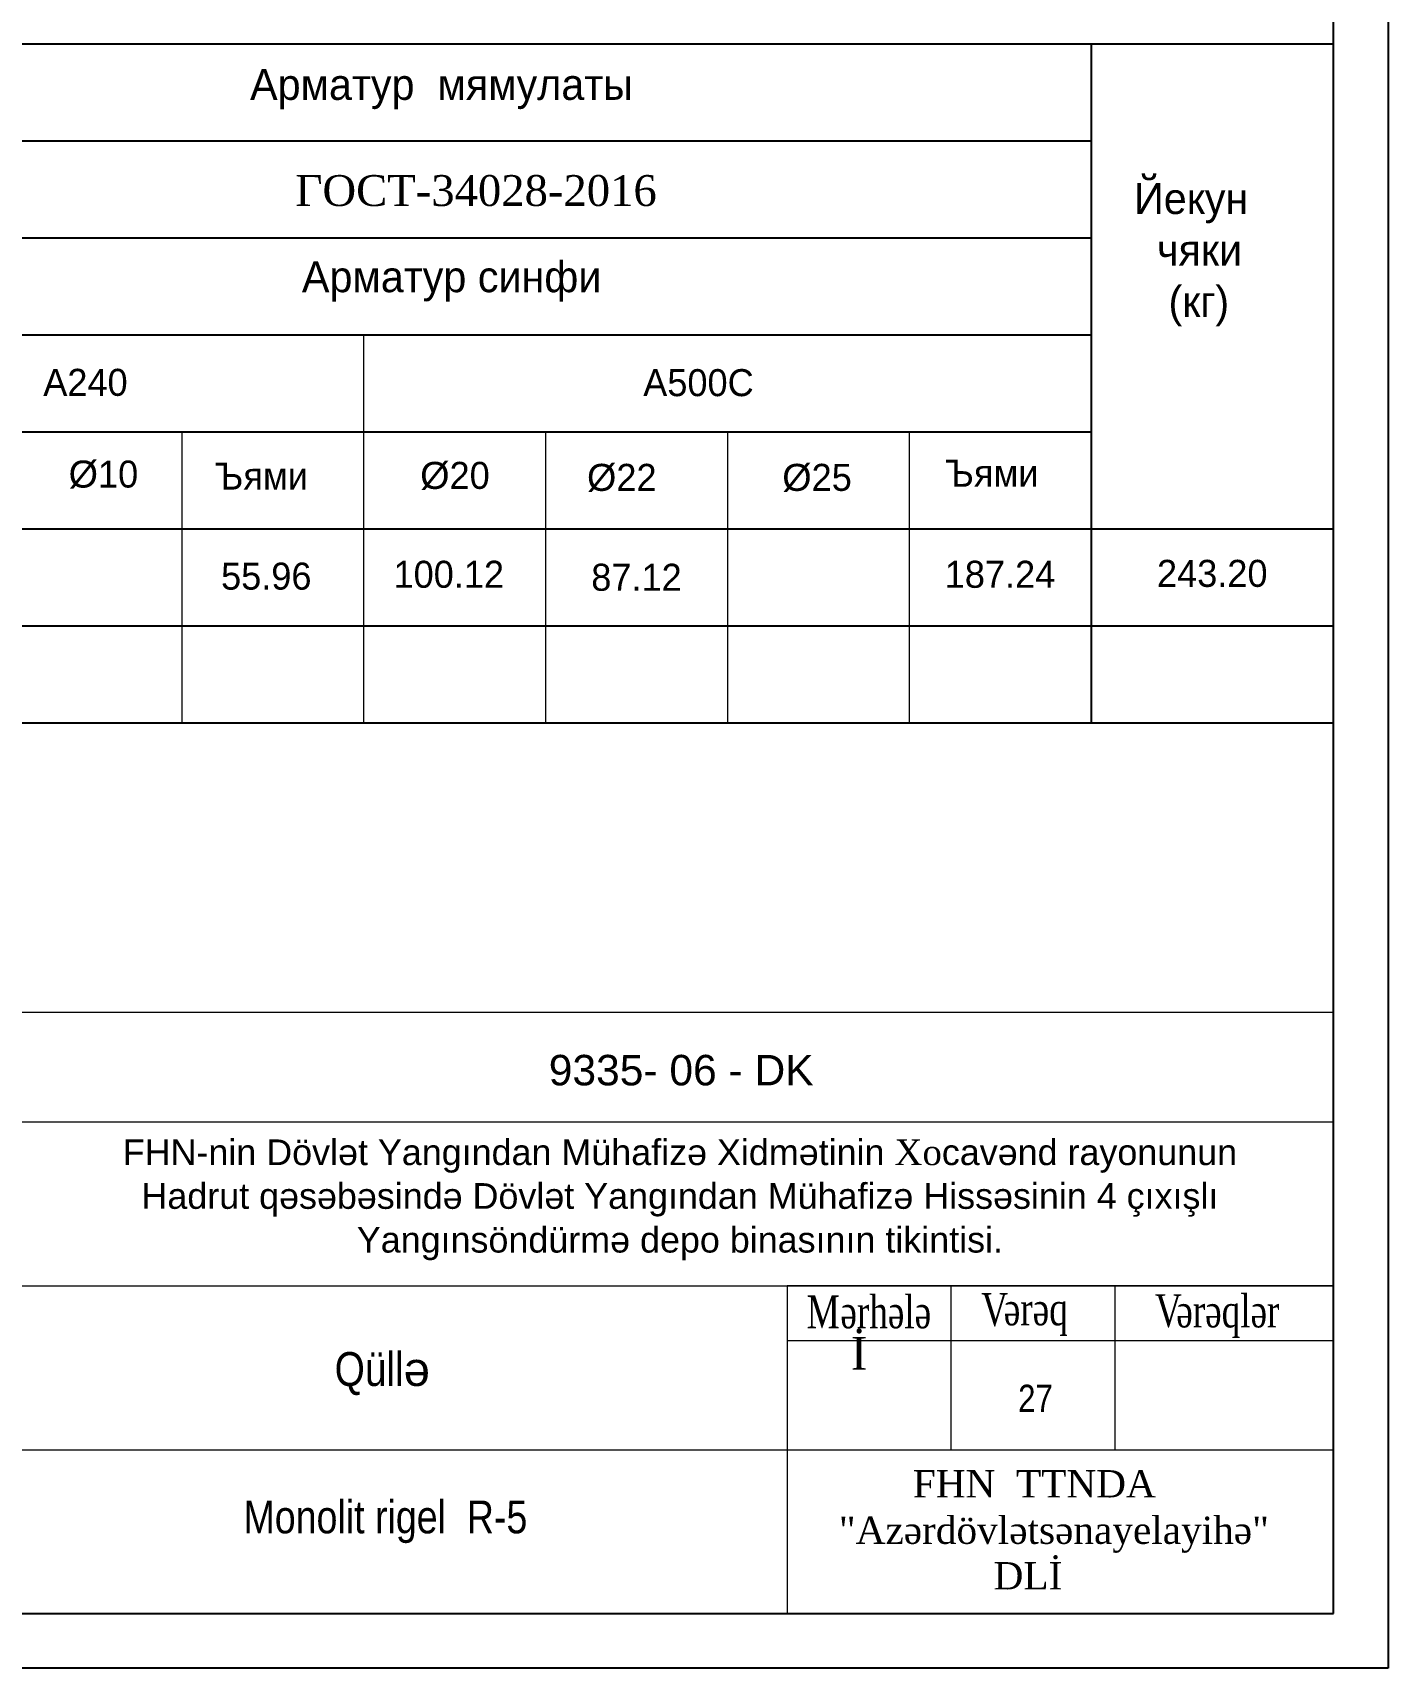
# Model space of a CAD drawing. Header units: millimetres. Extents: x -149347 to 251215, y -2929184 to -2541447.
# Drawn here: x 94329 to 106266, y -2766052 to -2751646 of the extents above; entities that cross this region are included whole.
import ezdxf

# ---------------------------------------------------------------- set-up
doc = ezdxf.new("R2010")
doc.units = ezdxf.units.MM
for name, color, linetype, lineweight in [('A-Wall', 7, 'Continuous', 30), ('APS_MADEIRA', 35, 'Continuous', 15), ('Text blocks_Ном._пера__1', 7, 'Continuous', 15), ('перегородка', 130, 'Continuous', 20)]:
    doc.layers.add(name, color=color, linetype=linetype, lineweight=lineweight)
doc.styles.add('400', font='times.ttf', dxfattribs={"width": 0.75, "height": 300})
doc.styles.add('A3_Times_AzLat', font='A3TI(LA).TTF')
doc.styles.add('Arial', font='arial.ttf')
doc.styles.add('style6', font='ARIALN.TTF', dxfattribs={"height": 300})
doc.styles.add('Times New  Roman', font='times.ttf')
doc.styles.add('Times New Roman', font='times.ttf')

# ---------------------------------------------------------------- blocks, each defined once
blk = doc.blocks.new('mekteb')
at = {"color": 0, "lineweight": 25}
for p, q in [((139843, -1821466), (139843, -1849866)), ((139843, -1849866), (99643, -1849866))]:
    blk.add_line(p, q, dxfattribs=at)
at = {"color": 0, "lineweight": 25, "ltscale": 15}
for p, q in [((139343, -1849366), (139343, -1821966)), ((101643, -1849366), (139343, -1849366))]:
    blk.add_line(p, q, dxfattribs=at)
at = {"linetype": 'Continuous', "lineweight": 15}
for p, q in [((120843, -1844866), (139343, -1844866)), ((120843, -1846366), (139343, -1846366)), ((135843, -1847866), (135843, -1846366)), ((137343, -1847866), (137343, -1846366)), ((134343, -1846866), (139343, -1846866)), ((120843, -1847866), (139343, -1847866)), ((120843, -1849366), (139343, -1849366))]:
    blk.add_line(p, q, dxfattribs=at)
for points in [[(120843, -1849366), (139343, -1849366), (139343, -1843866), (120843, -1843866)], [(134343, -1849366), (139343, -1849366), (139343, -1846366), (134343, -1846366)]]:
    blk.add_lwpolyline(points, close=True, dxfattribs=at)
at = {"lineweight": 25, "ltscale": 15, "style": '400', "width": 0.75}
for s, p in [('ərhələ', (134831, -1846755)), ('V', (136119, -1846732)), ('   V', (137454, -1846743)), ('ərəqlər', (137904, -1846747)), (' M', (134437, -1846755)), ('ərəq', (136326, -1846728))]:
    blk.add_text(s, height=300, dxfattribs=at).set_placement(p)
at = {"lineweight": 25, "ltscale": 15, "attachment_point": 1, "style": 'Times New Roman'}
for s, insert, char_height, width in [('{\\fTimes New Roman|b0|i0|c238|p18;\\H0.42397x;İ\\fTimes New Roman|b0|i0|c186|p18;\\H2.3586x;      }', (134926, -1846834), 707.62, 10102.13), ('"{\\fTimes New Roman|b0|i0|c238|p18;Azərdövlətsənayelayihə"\\P              } {\\fTimes New Roman|b0|i0|c238|p18;DLİ}', (134816, -1848478), 250, 8698.57)]:
    blk.add_mtext(s, dxfattribs=dict(at, insert=insert, char_height=char_height, width=width))
at = {"lineweight": 25, "insert": (130203, -1846973), "char_height": 310, "width": 5486.13, "attachment_point": 1, "style": 'style6'}
blk.add_mtext('{\\C0;Q\\fArial Narrow|b0|i0|c238|p34;üll\\fArial|b0|i0|c0|p34;ə}', dxfattribs=at)
at = {"lineweight": 25, "ltscale": 15, "insert": (135115, -1848053), "char_height": 250, "attachment_point": 1, "style": 'Times New Roman'}
blk.add_mtext('  {\\fTimes New Roman|b0|i0|c238|p18;  FHN  TTNDA}', dxfattribs=at)
at = {"layer": 'Text blocks_Ном._пера__1', "linetype": 'Continuous', "lineweight": 25, "insert": (128266, -1845580), "char_height": 235, "width": 10191.85, "attachment_point": 4, "line_spacing_factor": 1.021551, "style": 'Arial'}
blk.add_mtext('\\pxqc;{\\fArial|b0|i0|c238|p34;\\C256;FHN-nin Dövlət Yangından Mühafizə Xidmətinin \\fTimes New Roman|b0|i0|c204|p18;Xo\\fArial|b0|i0|c238|p34;cavənd rayonunun Hadrut qəsəbəsində Dövlət Yangından Mühafizə Hissəsinin 4 çıxışlı Yangınsöndürmə depo binasının tikintisi.}', dxfattribs=at)
at = {"layer": 'перегородка', "lineweight": 30, "insert": (132162, -1844536), "char_height": 441.245, "width": 6524.89, "attachment_point": 7, "style": 'Arial'}
blk.add_mtext('{\\fArial|b0|i0|c238|p34;\\H0.63158x;\\C7;9335\\fArial|b0|i0|c204|p34;- \\fArial|b0|i0|c238|p34;06\\fArial|b0|i0|c204|p34; - DK}', dxfattribs=at)

msp = doc.modelspace()

# ---------------------------------------------------------------- linework, layer by layer
at = {"ltscale": 3}
for p, q in [((105785.04595, -2751747.80795), (87978.78491, -2751747.80795)), ((103649.47066, -2751747.80795), (103649.47066, -2757727.09955)), ((103649.47066, -2752601.71886), (92463.49302, -2752601.71886)), ((103649.47066, -2753455.94897), (92463.49302, -2753455.94897)), ((103649.47066, -2754310.17909), (92463.49302, -2754310.17909)), ((103649.47066, -2755164.4092), (92463.49302, -2755164.4092)), ((105785.04595, -2756018.63932), (87978.78491, -2756018.63932)), ((105785.04595, -2756872.86944), (87978.78491, -2756872.86944)), ((105785.04595, -2757727.09955), (87978.78491, -2757727.09955))]:
    msp.add_line(p, q, dxfattribs=at)
at = {"layer": 'APS_MADEIRA', "color": 7, "lineweight": 15, "ltscale": 25}
for p, q in [((97242.74479, -2754310.17909), (97242.74479, -2757727.09955)), ((95641.06332, -2755164.4092), (95641.06332, -2757727.09955)), ((98844.42626, -2755164.4092), (98844.42626, -2757727.09955)), ((100446.10773, -2755164.4092), (100446.10773, -2757727.09955)), ((102047.78919, -2755164.4092), (102047.78919, -2757727.09955)), ((103649.47066, -2755164.4092), (103649.47066, -2757727.09955))]:
    msp.add_line(p, q, dxfattribs=at)

# ---------------------------------------------------------------- block references
at = {"lineweight": 15, "xscale": 0.962501317234829, "yscale": 0.962501317234829, "zscale": 0.962501317234829}
msp.add_blockref('mekteb', (-28332.96186, -985552.9981), dxfattribs=at)

# ---------------------------------------------------------------- texts
at = {"color": 0, "lineweight": 0, "attachment_point": 1}
for s, insert, char_height, width, style in [('Арматур  мямулаты', (96242.84937, -2751966.00728), 272, 8275.466212, 'A3_Times_AzLat'), ('ГOCT-34028-2016', (96642.58366, -2752900.34401), 272, 8275.466212, 'Times New  Roman'), (' Йекун \\P   чяки\\P    (кг)', (103926.64417, -2752971.33672), 272, 5180.7666075, 'A3_Times_AzLat'), ('Арматур синфи', (96699.34529, -2753659.8035), 272, 8275.466212, 'A3_Times_AzLat'), ('     А240', (93979.4923, -2754606.82967), 238, 8275.466212, 'A3_Times_AzLat'), ('     A500C', (99262.85666, -2754609.4306), 238, 8275.466212, 'A3_Times_AzLat'), ('{\\fArial|b0|i0|c204|p32;Ø}10  ', (94645.07122, -2755414.70652), 238, 9423.318476, 'A3_Times_AzLat'), (' Ъями', (95843.40981, -2755432.27276), 238, 8275.466212, 'A3_Times_AzLat'), ('{\\fArial|b0|i0|c204|p34;Ø}20  ', (97740.88234, -2755426.32622), 238, 9423.318476, 'A3_Times_AzLat'), ('{\\fArial|b0|i0|c204|p32;Ø}22 ', (99209.99639, -2755443.70111), 238, 9423.318476, 'A3_Times_AzLat'), ('{\\fArial|b0|i0|c204|p34;Ø}25 ', (100929.3433, -2755443.70111), 238, 9423.318476, 'A3_Times_AzLat'), (' {\\H0.74297x;Ъями}', (102246.24422, -2755407.37236), 320.3362935, 8275.466212, 'A3_Times_AzLat')]:
    msp.add_mtext(s, dxfattribs=dict(at, insert=insert, char_height=char_height, width=width, style=style))
at = {"lineweight": 9, "attachment_point": 1, "style": 'style6'}
for s, insert, char_height, width in [('\\pxi11.072,t28.072;{\\fArial Narrow|b0|i0|c238|p34;27}', (100349.18149, -2763554.46326), 240, 17644.4094353), ('Monolit rigel  R-{\\fArial Narrow|b0|i0|c238|p34;5}', (96184.79306, -2764574.49695), 288.7503961, 6256.0083321)]:
    msp.add_mtext(s, dxfattribs=dict(at, insert=insert, char_height=char_height, width=width))
at = {"layer": 'A-Wall', "color": 0, "char_height": 238, "width": 19879.9205725, "attachment_point": 2, "style": 'A3_Times_AzLat'}
for s, insert in [('55.96', (96385.55692, -2756313.56375)), ('100.12', (97992.73977, -2756297.22135)), ('87.12', (99645.75283, -2756323.55202)), ('187.24', (102846.93898, -2756297.32345)), ('243.20', (104716.30116, -2756289.27601))]:
    msp.add_mtext(s, dxfattribs=dict(at, insert=insert))

doc.saveas('drawing.dxf')
